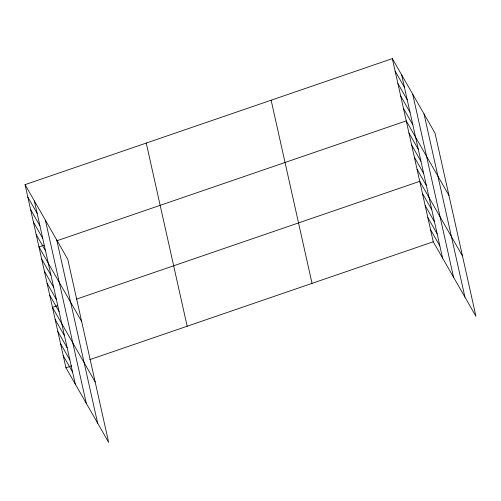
<?xml version="1.0" encoding="UTF-8"?>
<svg xmlns="http://www.w3.org/2000/svg" width="501" height="501" viewBox="0 0 501 501"><rect width="100%" height="100%" fill="white"/><g stroke="black" fill="none" stroke-linecap="round" stroke-linejoin="round"><path stroke-width="0.75" d="M25.05 184.656L67.754 259.224L108.661 442.389L65.95 367.822L25.05 184.656L392.339 58.611L435.05 133.178L475.95 316.344L433.246 241.776L392.339 58.611M44.007 245.196L38.959 246.93L81.663 321.498M56.995 240.743L406.248 120.885L448.952 195.459M57.502 305.641L52.455 307.376L95.159 381.944M76.265 299.203L419.744 181.331L462.454 255.898M65.95 367.822L71.724 365.836M89.76 359.649L433.246 241.776M395.12 71.067L404.445 87.337M397.907 83.523L407.225 99.793M400.687 95.979L410.006 112.249M403.468 108.435L412.786 124.705M408.948 132.978L418.266 149.248M411.647 145.065L420.965 161.335M414.346 157.151L423.664 173.427M417.045 169.244L426.364 185.514M422.443 193.424L431.762 209.694M425.142 205.51L434.467 221.78M427.848 217.597L437.166 233.873M430.547 229.69L439.865 245.96M27.831 197.112L37.149 213.382M30.611 209.568L39.93 225.838M33.392 222.018L42.71 238.294M36.178 234.474L45.497 250.75M41.658 259.017L50.977 275.293M44.357 271.11L53.676 287.38M47.056 283.197L56.375 299.466M49.756 295.283L59.074 311.559M55.154 319.463L64.472 335.733M57.853 331.556L67.172 347.826M60.552 343.642L69.871 359.912M63.251 355.729L72.57 372.005M424.028 113.94L464.934 297.106M412.68 94.119L453.58 277.285M401.658 74.881L442.565 258.046M271.135 100.206L312.035 283.372M146.254 143.061L187.161 326.226M56.738 239.985L97.639 423.151M45.384 220.164L86.291 403.33M34.369 200.926L75.269 384.092"/></g></svg>
